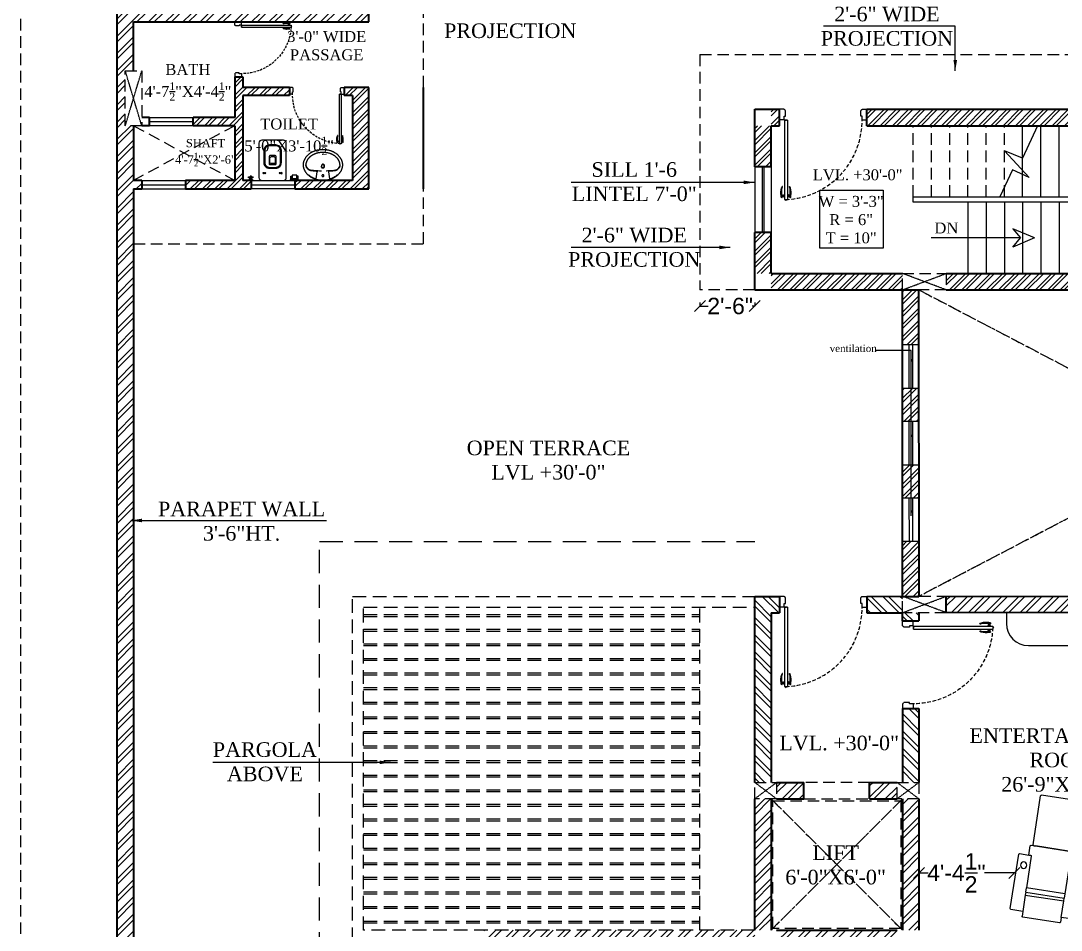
# Model space of a CAD drawing. Header units: inches. Extents: x -61 to 4103, y -308 to 989.
# Drawn here: x 2776 to 3347, y 132 to 631 of the extents above; entities that cross this region are included whole.
import ezdxf

# ---------------------------------------------------------------- set-up
doc = ezdxf.new("R2010")
doc.units = ezdxf.units.IN
doc.set_wipeout_variables(frame=1)
doc.header["$PDMODE"] = 3
for name, pattern in [('$0$$0$$0$HIDDEN', [9.525, 6.35, -3.175]), ('$2$$0$HIDDEN', [0.375, 0.25, -0.125]), ('AR-01-R0-COLUMN  LAYOUT$0$$0$HIDDEN', [0.375, 0.25, -0.125]), ('AR-01-R0-COLUMN  LAYOUT$0$$2$$0$HIDDEN', [0.375, 0.25, -0.125]), ('AR-01-R0-COLUMN LAYOUT$0$HIDDEN', [9.525, 6.35, -3.175])]:
    doc.linetypes.add(name, pattern=pattern)
doc.layers.get('0').update_dxf_attribs({"lineweight": 0})
for name, color, linetype, lineweight in [('A-DIM', 3, 'Continuous', 9), ('A-DOOR', 34, 'Continuous', 13), ('A-FIXTURE', 30, 'Continuous', 13), ('A-HATCH', 8, 'Continuous', 0), ('A-PROJECTION', 4, '$0$$0$$0$HIDDEN', 9), ('A-RAILING', 120, 'Continuous', 13), ('A-STAIR', 5, 'Continuous', 9), ('A-TEXT', 2, 'Continuous', 13), ('A-WALL', 1, 'Continuous', 35), ('A-WINDOW', 4, 'Continuous', 9), ('AR-01-R0-COLUMN  LAYOUT$0$A-COMMON WALL', 1, 'Continuous', 0), ('AR-01-R0-COLUMN  LAYOUT$0$A-HIDDEN', 8, 'AR-01-R0-COLUMN  LAYOUT$0$$2$$0$HIDDEN', 9), ('AR-01-R0-COLUMN  LAYOUT$0$S-COLUMN TERRACE FLOOR HIDDEN', 8, 'AR-01-R0-COLUMN  LAYOUT$0$$0$HIDDEN', 9), ('AR-01-R0-COLUMN LAYOUT$0$S-BEAM PLINTH', 3, 'AR-01-R0-COLUMN LAYOUT$0$HIDDEN', 9)]:
    doc.layers.add(name, color=color, linetype=linetype, lineweight=lineweight)
doc.layers.add('A-FURNITURE', color=35, linetype='Continuous', lineweight=13, true_color=0xab6a54)
doc.layers.add('A-PARAGOLA', color=132, linetype='$0$$0$$0$HIDDEN', lineweight=9, true_color=0x12d3ca)
doc.styles.add('$1$$0$STYLE1', font='romantic.ttf', dxfattribs={"height": 6})
doc.styles.get("Standard").update_dxf_attribs({"font": 'arial.ttf', "height": 9})
doc.dimstyles.get("Standard").update_dxf_attribs({"dimtxt": 18, "dimasz": 6, "dimexe": 0, "dimexo": 6, "dimgap": 0.09, "dimtad": 0, "dimtih": 1, "dimtoh": 1, "dimdec": 1, "dimzin": 0, "dimdsep": 46, "dimlunit": 4, "dimtxsty": 'Standard', "dimblk": 'OBLIQUE', "dimcen": 0.09, "dimclrd": 256, "dimclre": 256, "dimclrt": 256, "dimadec": 0, "dimazin": 0, "dimtfac": 1, "dimtdec": 1, "dimtofl": 0, "dimtmove": 1, "dimatfit": 3, "dimfxl": 1, "dimtolj": 1, "dimtzin": 0, "dimlwd": -1, "dimlwe": -1, "dimarcsym": 0})
pattern_1 = [(45, (2829.263, -0.0001), (-4.714634, 4.714634), []), (45, (2832.406, -0.0001), (-4.714634, 4.714634), [])]
pattern_2 = [(45, (2829.263, -0.0001), (-3.367596, 3.367596), []), (45, (2831.508, -0.0001), (-3.367596, 3.367596), [])]

# ---------------------------------------------------------------- blocks, each defined once
blk = doc.blocks.new('$1$$0$handle_')
for p, q in [((-0.75, 0), (0.75, 0)), ((-3.84, -0.87), (-3.85, -0.92)), ((-0.75, -0.13), (-0.75, 0)), ((-0.75, -0.13), (0.75, -0.13)), ((-0.31, -0.13), (-0.31, -0.13)), ((0.3, -0.96), (-0.3, -0.96)), ((-0.29, -0.15), (0.29, -0.15)), ((-0.25, -0.9), (-0.25, -0.15)), ((-0.25, -0.9), (0.25, -0.9)), ((0.25, -0.9), (0.25, -0.15)), ((0.3, -0.96), (0.34, -0.95)), ((0.31, -0.13), (0.31, -0.13)), ((0.65, -1.05), (0.65, -1.23)), ((0.75, -0.13), (0.75, 0))]:
    blk.add_line(p, q)
for centre, radius, start, end in [((-3.78, -0.93), 0.0769, 167.6781, 262.0686), ((-3.77, -0.88), 0.0769, 88.2493, 167.6781), ((-0.3, -1.42), 0.464, 90.2821, 130.7273), ((-0.29, -0.13), 0.0185, 180, 270), ((-0.25, -0.96), 0.0532, 90, 180), ((0.25, -0.96), 0.0532, 0, 90), ((0.29, -0.13), 0.0185, 270, 360), ((0.42, -1.42), 0.478, 67.3956, 98.7522), ((0.57, -1.23), 0.0769, 278.1759, 360), ((0.57, -1.05), 0.0769, 360, 67.3956)]:
    blk.add_arc(centre, radius, start, end)
for points, knots in [([(0.58, -1.31), (0.24, -1.36), (-0.53, -1.5), (-2.81, -1.58), (-3.62, -1.04), (-3.78, -1.01), (-3.79, -1.01)], [0.064651, 0.064651, 0.064651, 0.064651, 0.450521, 1.832326, 2.246212, 2.27179, 2.27179, 2.27179, 2.27179]), ([(-0.6, -1.07), (-0.61, -1.07), (-0.62, -1.07), (-0.77, -1.09), (-0.93, -1.1), (-2.42, -1.12), (-2.75, -1.11), (-3.06, -1.04), (-3.11, -1.02), (-3.21, -0.99), (-3.25, -0.97), (-3.37, -0.91), (-3.43, -0.88), (-3.56, -0.84), (-3.61, -0.82), (-3.7, -0.81), (-3.73, -0.81), (-3.77, -0.81)], [0.667145, 0.667145, 0.667145, 0.667145, 0.681098, 0.681098, 1.004571, 1.004571, 1.651515, 1.651515, 1.812419, 1.812419, 1.988171, 1.988171, 2.163922, 2.163922, 2.251194, 2.251194, 2.323653, 2.323653, 2.323653, 2.323653])]:
    blk.add_open_spline(points, degree=3, knots=knots)
blk = doc.blocks.new("$1$$0$d3'")
at = {"layer": 'A-DOOR'}
for p, q in [((-3.36, 4.49), (-3.36, 37.09)), ((-2.11, 37.09), (-3.36, 37.09)), ((-2.58, 37.09), (-2.58, 37.43)), ((-2.11, 4.49), (-2.11, 37.09)), ((-36, 0), (-36, 4.4)), ((-34.03, 4.4), (-36, 4.4)), ((-34.03, 4.4), (-34.03, 2.9)), ((-3.36, 4.49), (-2.11, 4.49)), ((-2.03, 4.4), (-2.03, 2.9)), ((-2, 4.4), (0, 4.4)), ((-0.75, 4.4), (-0.75, 4.4)), ((-0.75, 4.4), (-0.75, 4.4)), ((0, 0), (0, 4.4)), ((-34.03, 0), (-36, 0)), ((-34.03, 2.9), (-33.53, 2.9)), ((-34.03, 0.14), (-34.03, 0)), ((-33.53, 0.5), (-33.67, 0.5)), ((-33.53, 2.9), (-33.53, 0.5)), ((-2.03, 2.9), (-2.53, 2.9)), ((-2.53, 2.9), (-2.53, 0.5)), ((-2.53, 0.5), (-2.4, 0.5)), ((-2.03, 0.14), (-2.03, 0)), ((-2.03, 0), (0, 0))]:
    blk.add_line(p, q, dxfattribs=at)
at = {"layer": 'A-DOOR', "lineweight": -3}
for p, q in [((-35.5, 4.4), (-35.5, 4.4)), ((-2.08, 4.49), (-2.95, 4.49)), ((-2.95, 4.47), (-2.95, 4.49)), ((-2.08, 4.47), (-2.95, 4.47)), ((-2.02, 4.41), (-2.02, 3.54)), ((-2, 4.41), (-2, 3.54)), ((-2.02, 3.54), (-2, 3.54))]:
    blk.add_line(p, q, dxfattribs=at)
blk.add_circle((-2.02, 4.47), 0.0663, dxfattribs=at)
at = {"layer": 'A-DOOR', "linetype": '$2$$0$HIDDEN', "ltscale": 6}
blk.add_arc((-1.47, 4.55), 32.56, 92.2361, 180.2684, dxfattribs=at)
at = {"layer": 'A-DOOR'}
for centre, radius, start, end in [((-2.58, 37.09), 0.337, 90, 180), ((-34.03, 0.5), 0.362, 270, 0), ((-2.03, 0.5), 0.362, 180, 270)]:
    blk.add_arc(centre, radius, start, end, dxfattribs=at)
at = {"layer": 'A-DOOR', "extrusion": (0, 0, -1), "zscale": -1, "rotation": 90}
blk.add_blockref('$1$$0$handle_', (3.36, 35.59), dxfattribs=at)
at = {"layer": 'A-DOOR', "rotation": 90}
blk.add_blockref('$1$$0$handle_', (-2.11, 35.59), dxfattribs=at)
blk = doc.blocks.new('A$C06385EDA')
at = {"color": 2}
for p, q in [((0, 10), (4.17, 5)), ((11.84, 5), (0, 10)), ((0, 0), (4.17, 5)), ((11.84, 5), (0, 0))]:
    blk.add_line(p, q, dxfattribs=at)
blk = doc.blocks.new('$1$$0$DC XVS')
at = {"linetype": '$2$$0$HIDDEN', "ltscale": 20}
blk.add_lwpolyline([(42965.79, -4769.5, -0.120605), (42968.95, -4770.26, -0.10507), (42971.81, -4772.61, -0.088649), (42973.64, -4775.97, -0.079738), (42974.32, -4780.16, -0.079738), (42973.66, -4784.36, -0.088649), (42971.85, -4787.73, -0.10507), (42968.99, -4790.09, -0.120605), (42965.84, -4790.87, -0.120605), (42962.69, -4790.11, -0.10507), (42959.82, -4787.75, -0.088649), (42958, -4784.39, -0.079738), (42957.32, -4780.2, -0.079738), (42957.98, -4776.01, -0.088649), (42959.79, -4772.64, -0.10507), (42962.65, -4770.27, -0.120605)], format="xyb", close=True, dxfattribs=at)
for points in [[(42966.19, -4789.36, -0.017243), (42965.84, -4789.37, -0.120605), (42963.38, -4788.78, -0.10507), (42961, -4786.82, -0.088649), (42959.42, -4783.92, -0.079738), (42958.82, -4780.2, -0.079738), (42959.41, -4776.48, -0.088649), (42960.97, -4773.57, -0.10507), (42963.34, -4771.6, -0.120605), (42965.8, -4771, -0.120605)], [(42971.32, -4772.31, -0.016805), (42971.7, -4772.76, -0.092161), (42973.52, -4776.2, -0.435128), (42973.39, -4776.43), (42969.68, -4776.98, -0.396344), (42969.27, -4776.55, 0.011856), (42969.06, -4773.81, 0.340407), (42965.81, -4770.81)], [(42971.32, -4788.06, 0.016805), (42971.7, -4787.61, 0.092161), (42973.52, -4784.17, 0.435128), (42973.39, -4783.93), (42969.68, -4783.39, 0.44775), (42969.3, -4783.66, -0.015365), (42969.02, -4786.93, -0.272514), (42966.23, -4789.54, -0.272514)]]:
    blk.add_lwpolyline(points, format="xyb", dxfattribs=at)
for centre, radius in [((42966.47, -4780.14), 0.991), ((42966.47, -4780.14), 0.789), ((42971.72, -4780.18), 0.542)]:
    blk.add_circle(centre, radius, dxfattribs=at)
for centre, radius, start, end in [((42965.51, -4774.37), 3.38, 1.2814, 85.1225), ((42908.69, -4780.33), 60.51, 353.7877, 5.7231), ((42965.4, -4785.87), 3.58, 282.7297, 343.7047)]:
    blk.add_arc(centre, radius, start, end, dxfattribs=at)
blk = doc.blocks.new('$0$AK-BASE PLANS$0$$0$$0$aalisie dot')
at = {"ltscale": 0.6}
for p, q in [((326403.3, 156595.6), (326409.2, 156595.6)), ((326406.4, 156598.9), (326406.4, 156592.2)), ((326410.4, 156595.6), (326416.4, 156595.6)), ((326413.6, 156598.9), (326413.6, 156592.2)), ((326472.3, 156595.6), (326478.3, 156595.6)), ((326475.4, 156598.9), (326475.4, 156592.2)), ((326479.5, 156595.6), (326485.4, 156595.6)), ((326482.6, 156598.9), (326482.6, 156592.2))]:
    blk.add_line(p, q, dxfattribs=at)
for points in [[(326399.1, 156626.5), (326490.5, 156626.5, -0.414214), (326502.5, 156614.5), (326502.5, 156468.6, -0.414214), (326490.5, 156456.6), (326399.1, 156456.6, -0.414214), (326387.1, 156468.6), (326387.1, 156614.5, -0.414214)], [(326431.4, 156575.1), (326457.7, 156575.1, -0.414214), (326481.7, 156551.1), (326481.7, 156500.8, -0.414214), (326457.7, 156476.8), (326431.4, 156476.8, -0.414214), (326407.4, 156500.8), (326407.4, 156551.1, -0.414214)], [(326431.4, 156571.3), (326457.7, 156571.3, -0.414214), (326477.9, 156551.1), (326477.9, 156500.8, -0.414214), (326457.7, 156480.7), (326431.4, 156480.7, -0.414214), (326411.3, 156500.8), (326411.3, 156551.1, -0.414214)], [(326432.7, 156559.4), (326456.6, 156559.4, -0.414214), (326459.6, 156556.4), (326459.6, 156527.5, -0.414214), (326453.6, 156521.5), (326435.7, 156521.5, -0.414214), (326429.7, 156527.5), (326429.7, 156556.4, -0.414214)], [(326435.1, 156553.4), (326454.1, 156553.5, -0.415414), (326457.1, 156550.5), (326457.1, 156533.6, -0.413014), (326451.1, 156527.6), (326438.1, 156527.6, -0.415414), (326432.1, 156533.6), (326432.1, 156550.4, -0.413014)]]:
    blk.add_lwpolyline(points, format="xyb", close=True, dxfattribs=at)
for centre in [(326406.4, 156595.6), (326413.6, 156595.6), (326475.4, 156595.6), (326482.6, 156595.6)]:
    blk.add_circle(centre, 2.41, dxfattribs=at)
blk = doc.blocks.new('$0$AK-BASE PLANS$0$$0$$0$Health Faucet-plan')
for p, q in [((0, 51), (70, 51)), ((12, 44), (57, 44)), ((25, 16), (19, 16)), ((25, 10), (19, 10)), ((47, 32), (23, 32)), ((44, 16), (51, 16)), ((44, 10), (51, 10))]:
    blk.add_line(p, q)
blk.add_lwpolyline([(25, 25), (25, 0), (44, 0), (44, 25)], close=True)
for centre in [(13, 13), (35, 13), (57, 13)]:
    blk.add_circle(centre, 7.1)
for centre, start, end in [((-10, 16), 15.2551, 74.7449), ((79, 16), 105.2551, 164.7449)]:
    blk.add_arc(centre, 36.2, start, end)
blk = doc.blocks.new('$0$AK-BASE PLANS$0$$0$$0$A$C0BFF59D6')
at = {"linetype": 'Continuous'}
blk.add_wipeout([(19, 9), (75, 9), (75, 28), (71, 28), (71, 32), (93, 32), (93, 118), (38, 118), (38, 32), (61, 32), (61, 28), (56, 28), (56, 19), (19, 19), (19, 131), (56, 131), (56, 122), (61, 122), (61, 118), (71, 118), (71, 122), (75, 122), (75, 141), (19, 141), (19, 150), (0, 150), (0, 0), (19, 0)], dxfattribs=at)
for p, q in [((19, 141), (75, 141)), ((56, 131), (19, 131)), ((56, 19), (19, 19)), ((19, 9), (75, 9)), ((56, 122), (56, 131)), ((75, 122), (56, 122)), ((56, 28), (56, 19)), ((75, 28), (56, 28)), ((61, 122), (61, 118)), ((61, 32), (61, 28)), ((71, 122), (71, 118)), ((71, 32), (71, 28)), ((75, 141), (75, 122)), ((75, 9), (75, 28))]:
    blk.add_line(p, q)
for points in [[(19, 150), (0, 150), (0, 0), (19, 0)], [(93, 32), (38, 32), (38, 118), (93, 118)]]:
    blk.add_lwpolyline(points, close=True)
blk = doc.blocks.new('$0$AK-BASE PLANS$0$$0$$0$WA. CLOSET')
at = {"ltscale": 0.7, "extrusion": (0, 0, -1), "xscale": 0.1299411421641707, "yscale": 0.1299411421641707, "zscale": -0.1299411421641707, "rotation": 90}
blk.add_blockref('$0$AK-BASE PLANS$0$$0$$0$aalisie dot', (624743.16, 645475.92), dxfattribs=at)
at = {"ltscale": 0.7, "xscale": 0.0449742297225058, "yscale": 0.0449742297225058, "zscale": 0.0449742297225058, "rotation": 270}
blk.add_blockref('$0$AK-BASE PLANS$0$$0$$0$Health Faucet-plan', (-604393.22, 687884.1), dxfattribs=at)
at = {"ltscale": 0.7, "extrusion": (0, 0, -1), "xscale": 0.0299828199204082, "yscale": 0.0299828199204082, "zscale": -0.0299828199204082, "rotation": 359.9999767286116}
blk.add_blockref('$0$AK-BASE PLANS$0$$0$$0$A$C0BFF59D6', (604390.94, 687904.28), dxfattribs=at)
blk = doc.blocks.new('_Oblique')
at = {"color": 0, "linetype": 'ByBlock', "lineweight": -2}
blk.add_line((-0.5, -0.5), (0.5, 0.5), dxfattribs=at)
blk = doc.blocks.new('LKJHGFDS')
at = {"layer": 'A-PARAGOLA', "linetype": '$2$$0$HIDDEN', "ltscale": 30}
for p, q in [((18, 84), (18, 273)), ((18, 273), (238.5, 273)), ((24, 90), (24, 267)), ((24, 267), (238.5, 267)), ((24, 263), (208.5, 263)), ((208.5, 90), (208.5, 267)), ((24, 262), (208.5, 262)), ((24, 255), (208.5, 255)), ((24, 254), (208.5, 254)), ((24, 247), (208.5, 247)), ((24, 246), (208.5, 246)), ((24, 239), (208.5, 239)), ((24, 238), (208.5, 238)), ((24, 231), (208.5, 231)), ((24, 230), (208.5, 230)), ((24, 223), (208.5, 223)), ((24, 222), (208.5, 222)), ((24, 215), (208.5, 215)), ((24, 214), (208.5, 214)), ((24, 207), (208.5, 207)), ((24, 206), (208.5, 206)), ((24, 199), (208.5, 199)), ((24, 198), (208.5, 198)), ((24, 191), (208.5, 191)), ((24, 190), (208.5, 190)), ((24, 183), (208.5, 183)), ((24, 182), (208.5, 182)), ((24, 175), (208.5, 175)), ((24, 174), (208.5, 174)), ((24, 167), (208.5, 167)), ((24, 166), (208.5, 166)), ((24, 159), (208.5, 159)), ((24, 158), (208.5, 158)), ((24, 151), (208.5, 151)), ((24, 150), (208.5, 150)), ((24, 143), (208.5, 143)), ((24, 142), (208.5, 142)), ((24, 135), (208.5, 135)), ((24, 134), (208.5, 134)), ((24, 127), (208.5, 127)), ((24, 126), (208.5, 126)), ((24, 119), (208.5, 119)), ((24, 118), (208.5, 118)), ((24, 111), (208.5, 111)), ((24, 110), (208.5, 110)), ((24, 103), (208.5, 103)), ((24, 102), (208.5, 102)), ((24, 95), (208.5, 95)), ((24, 94), (208.5, 94)), ((238.5, 90), (24, 90)), ((238.5, 84), (18, 84))]:
    blk.add_line(p, q, dxfattribs=at)
at = {"layer": 'A-PARAGOLA', "linetype": '$0$$0$$0$HIDDEN', "ltscale": 2}
blk.add_lwpolyline([(238.5, 0), (0, 0), (0, 303), (238.5, 303)], dxfattribs=at)
blk = doc.blocks.new('*D61')
at = {"layer": 'A-DIM'}
for p, q in [((3148.76, 476.3), (3148.76, 474.3)), ((3148.76, 474.3), (3153.16, 474.3)), ((3178.76, 474.3), (3177.42, 474.3)), ((3178.76, 476.3), (3178.76, 474.3))]:
    blk.add_line(p, q, dxfattribs=at)
at = {"layer": 'Defpoints', "color": 0}
for p in [(3148.76, 483.19), (3178.76, 483.19), (3178.76, 474.3)]:
    blk.add_point(p, dxfattribs=at)
at = {"layer": 'A-DIM', "xscale": 6, "yscale": 6, "zscale": 6, "rotation": 180}
blk.add_blockref('_Oblique', (3148.76, 474.3), dxfattribs=at)
at = {"layer": 'A-DIM', "xscale": 6, "yscale": 6, "zscale": 6}
blk.add_blockref('_Oblique', (3178.76, 474.3), dxfattribs=at)
at = {"layer": 'A-DIM', "insert": (3165.29, 474.3), "char_height": 9, "attachment_point": 5}
blk.add_mtext('\\A1;2\'-6"', dxfattribs=at)
blk = doc.blocks.new('Home Theater Chair pl')
at = {"layer": 'A-FURNITURE'}
for p, q in [((20.71, 30.54), (20.71, -1.4)), ((28.14, 31.04), (21.21, 31.04)), ((28.14, 31.04), (28.14, 33.86)), ((28.14, 21.38), (28.14, 31.04)), ((50.21, 34.36), (28.64, 34.36)), ((50.71, 31.04), (50.71, 33.86)), ((57.89, 31.04), (50.71, 31.04)), ((50.71, 31.04), (50.71, 21.38)), ((58.39, -1.4), (58.39, 30.54)), ((28.14, 21.38), (50.71, 21.38)), ((28.14, 19.67), (28.14, 21.38)), ((28.14, 19.67), (50.71, 19.67)), ((28.14, 19.67), (28.14, 17.16)), ((50.71, 21.38), (50.71, 19.67)), ((50.71, 17.16), (50.71, 19.67)), ((50.71, 17.16), (28.14, 17.16)), ((28.14, -1.4), (28.14, 17.16)), ((50.71, -1.4), (50.71, 17.16)), ((21.21, -1.9), (26.52, -1.9)), ((26.52, -1.9), (26.52, -7.21)), ((26.52, -1.9), (27.64, -1.9)), ((52.33, -1.9), (51.21, -1.9)), ((52.33, -7.21), (52.33, -1.9)), ((57.89, -1.9), (52.33, -1.9)), ((27.02, -7.71), (51.83, -7.71)), ((28.11, -8.09), (28.16, -7.99)), ((28.11, -8.09), (28.11, -36.96)), ((28.32, -7.9), (28.16, -7.99)), ((28.58, -7.82), (28.32, -7.9)), ((28.92, -7.76), (28.58, -7.82)), ((28.92, -7.76), (29.31, -7.72)), ((29.31, -7.72), (29.71, -7.71)), ((49.07, -7.71), (29.71, -7.71)), ((49.07, -7.71), (49.49, -7.72)), ((49.49, -7.72), (49.89, -7.76)), ((49.89, -7.76), (50.22, -7.82)), ((50.22, -7.82), (50.48, -7.9)), ((50.48, -7.9), (50.64, -7.99)), ((50.64, -7.99), (50.7, -8.09)), ((50.7, -8.09), (50.7, -36.96)), ((50.2, -37.46), (28.61, -37.46)), ((50.7, -37.42), (50.64, -37.46))]:
    blk.add_line(p, q, dxfattribs=at)
for centre, radius in [((24.55, 4.39), 1.88), ((54.64, 4.37), 2.02), ((54.64, 4.37), 1.87)]:
    blk.add_circle(centre, radius, dxfattribs=at)
for centre, start, end in [((21.21, 30.54), 90, 180), ((28.64, 33.86), 90, 180), ((50.21, 33.86), 0, 90), ((57.89, 30.54), 0, 90), ((21.21, -1.4), 180, 270), ((27.64, -1.4), 270, 0), ((51.21, -1.4), 180, 270), ((57.89, -1.4), 270, 0), ((27.02, -7.21), 180, 270), ((51.83, -7.21), 270, 0), ((28.61, -36.96), 180, 270), ((50.2, -36.96), 270, 0)]:
    blk.add_arc(centre, 0.5, start, end, dxfattribs=at)
blk = doc.blocks.new('*D62')
at = {"layer": 'A-DIM'}
for p, q in [((3268.76, 163.61), (3273.77, 163.61)), ((3321.14, 163.61), (3304.8, 163.61))]:
    blk.add_line(p, q, dxfattribs=at)
at = {"layer": 'Defpoints', "color": 0}
for p in [(3268.76, 163.61), (3268.76, 158.88), (3321.14, 158.88)]:
    blk.add_point(p, dxfattribs=at)
at = {"layer": 'A-DIM', "xscale": 6, "yscale": 6, "zscale": 6, "rotation": 180}
blk.add_blockref('_Oblique', (3268.76, 163.61), dxfattribs=at)
at = {"layer": 'A-DIM', "xscale": 6, "yscale": 6, "zscale": 6}
blk.add_blockref('_Oblique', (3321.14, 163.61), dxfattribs=at)
at = {"layer": 'A-DIM', "insert": (3289.29, 163.61), "char_height": 9, "attachment_point": 5}
blk.add_mtext('\\A1;4\'-4{\\H1.000000x;\\S1/2;}"', dxfattribs=at)

msp = doc.modelspace()

# ---------------------------------------------------------------- hatches: boundary and pattern name
at = {"layer": 'A-HATCH'}
h = msp.add_hatch(dxfattribs=at)
h.set_pattern_fill('ANSI32,_O', color=256, scale=0.7)
h.set_pattern_definition(pattern_1)
edge = h.paths.add_edge_path()
edge.add_line((3039.26, 123.19), (3178.76, 123.19))
edge.add_line((3178.76, 123.19), (3178.76, 132.19))
edge.add_line((3178.76, 132.19), (3030.26, 132.19))
edge.add_line((3030.26, 132.19), (3030.26, -53.74))
edge.add_arc((3021.26, -53.81), 9, -90, 0.4346, ccw=False)
edge.add_line((3021.26, -62.81), (2847.26, -62.81))
edge.add_arc((2847.26, -53.81), 9, 180, 270, ccw=False)
edge.add_line((2838.26, -53.81), (2838.26, 508.5))
edge.add_line((2838.26, 508.5), (2829.26, 508.5))
edge.add_line((2829.26, 508.5), (2829.26, 0))
edge.add_line((2829.26, 0), (2829.26, -53.81))
edge.add_arc((2847.26, -53.81), 18, 180, 270)
edge.add_line((2847.26, -71.81), (3021.31, -72))
edge.add_arc((3021.3, -54.04), 17.96, 270.0052, 360.7821)
edge.add_line((3039.26, -53.79), (3039.26, 123.19))
h.paths.add_polyline_path([(2838.26, 783.19), (2833.76, 783.19), (2833.76, 792.19), (2838.26, 792.19), (2838.26, 919.69), (2833.76, 919.69), (2833.76, 931.69), (2943.26, 931.69), (2943.26, 936.19), (2829.26, 936.19), (2829.26, 508.5), (2838.26, 508.5), (2838.26, 538.5), (2842.76, 538.5), (2842.76, 543.19), (2838.26, 543.19), (2838.26, 573.19), (2833.76, 573.19), (2833.76, 603.19), (2838.26, 603.19), (2838.26, 630.05), (2967.26, 630.05), (2967.26, 679.44), (2958.26, 679.44), (2958.26, 634.55), (2878.76, 634.55), (2878.76, 658.55), (2874.26, 658.55), (2874.26, 634.55), (2838.26, 634.55)])
h.paths.add_polyline_path([(2934.26, 931.69), (2842.76, 931.69)], flags=17)
h = msp.add_hatch(dxfattribs=at)
h.set_pattern_fill('ANSI32,_O', color=256, scale=0.5)
h.set_pattern_definition(pattern_2)
h.paths.add_polyline_path([(3187.76, 582.19), (3192.26, 582.19), (3192.26, 573.19), (3187.76, 573.19)])
h = msp.add_hatch(dxfattribs=at)
h.set_pattern_fill('ANSI32,_O', color=256, scale=0.5)
h.set_pattern_definition(pattern_2)
h.paths.add_polyline_path([(3240.26, 573.19), (3424.63, 573.19), (3424.63, 582.19), (3240.26, 582.19)])
h.paths.add_polyline_path([(3433.63, 582.19), (3618.26, 582.19), (3618.26, 573.19), (3433.63, 573.19)])
h = msp.add_hatch(dxfattribs=at)
h.set_pattern_fill('ANSI32,_O', color=256, scale=0.5)
h.set_pattern_definition(pattern_2)
h.paths.add_polyline_path([(3187.76, 550.69), (3178.76, 550.69), (3178.76, 573.19), (3187.76, 573.19)])
h.paths.add_polyline_path([(3187.76, 514.69), (3178.76, 514.69), (3178.76, 492.19), (3187.76, 492.19)])
h.paths.add_polyline_path([(3187.76, 483.19), (3259.76, 483.19), (3259.76, 492.19), (3187.76, 492.19)])
h = msp.add_hatch(dxfattribs=at)
h.set_pattern_fill('ANSI32,_O', color=256, scale=0.5)
h.set_pattern_definition(pattern_2)
h.paths.add_polyline_path([(3283.76, 483.19), (3574.76, 483.17), (3574.76, 492.17), (3433.63, 492.19), (3433.63, 573.19), (3424.63, 573.19), (3424.63, 492.19), (3283.76, 492.19)])
h = msp.add_hatch(dxfattribs=at)
h.set_pattern_fill('ANSI32,_O', color=256, scale=0.5)
h.set_pattern_definition(pattern_2)
h.paths.add_polyline_path([(3268.76, 483.19), (3259.76, 483.19), (3259.76, 453.19), (3268.78, 453.19)])
h = msp.add_hatch(dxfattribs=at)
h.set_pattern_fill('ANSI32,_O', color=256, scale=0.5)
h.set_pattern_definition(pattern_2)
h.paths.add_polyline_path([(3268.79, 429.19), (3259.76, 429.19), (3259.76, 411.19), (3268.79, 411.19)])
h = msp.add_hatch(dxfattribs=at)
h.set_pattern_fill('ANSI32,_O', color=256, scale=0.5)
h.set_pattern_definition(pattern_2)
h.paths.add_polyline_path([(3268.8, 387.19), (3259.76, 387.19), (3259.76, 369.19), (3268.81, 369.19)])
h = msp.add_hatch(dxfattribs=at)
h.set_pattern_fill('ANSI32,_O', color=256, scale=0.5)
h.set_pattern_definition(pattern_2)
h.paths.add_polyline_path([(3268.82, 345.19), (3259.76, 345.19), (3259.76, 315.23), (3268.84, 315.23)])
h = msp.add_hatch(dxfattribs=at)
h.set_pattern_fill('ANSI32,_O', color=256, scale=0.7)
h.set_pattern_definition([(135, (4029.263, -0.0001), (4.714634, 4.714634), []), (135, (4026.12, -0.0001), (4.714634, 4.714634), [])])
h.paths.add_polyline_path([(3268.76, 253.69), (3268.76, 213.19), (3259.76, 213.19), (3259.76, 253.69)])
h.paths.add_polyline_path([(3259.76, 306.23), (3240.26, 306.23), (3240.26, 315.19), (3259.76, 315.19)])
h.paths.add_polyline_path([(3268.76, 301.69), (3259.76, 301.69), (3259.76, 306.23), (3268.76, 306.23)])
edge = h.paths.add_edge_path()
edge.add_line((3178.76, 315.19), (3192.26, 315.19))
edge.add_line((3192.26, 315.19), (3192.26, 306.19))
edge.add_line((3192.26, 306.19), (3187.76, 306.19))
edge.add_line((3187.76, 306.19), (3187.76, 213.19))
edge.add_line((3187.76, 213.19), (3178.76, 213.19))
edge.add_line((3178.76, 213.19), (3178.76, 315.19))
h = msp.add_hatch(dxfattribs=at)
h.set_pattern_fill('ANSI32,_O', color=256, scale=0.7)
h.set_pattern_definition([(45, (2829.263, -0.0001), (-4.714634, 4.714634), []), (45, (2832.406, -0.0001), (-4.714634, 4.714634), [])])
h.paths.add_polyline_path([(3429.26, 315.21), (3283.76, 315.19), (3283.76, 306.23), (3429.26, 306.25)])
h.paths.add_polyline_path([(3574.76, 315.23), (3429.26, 315.21), (3429.26, 306.25), (3574.76, 306.23)])
h = msp.add_hatch(dxfattribs=at)
h.set_pattern_fill('ANSI32,_O', color=256, scale=0.7)
h.set_pattern_definition(pattern_1)
h.paths.add_polyline_path([(3190.76, 123.19), (3256.76, 123.19), (3256.76, 132.19), (3190.76, 132.19)])
h.paths.add_polyline_path([(3268.76, 204.19), (3259.76, 204.19), (3259.76, 132.19), (3268.76, 132.19)])
h.paths.add_polyline_path([(3178.76, 132.19), (3187.76, 132.19), (3187.76, 204.19), (3178.76, 204.19)])
h.paths.add_polyline_path([(3190.76, 213.19), (3205.76, 213.19), (3205.76, 204.19), (3190.76, 204.19)])
h.paths.add_polyline_path([(3241.76, 213.19), (3256.76, 213.19), (3256.76, 204.19), (3241.76, 204.19)])

# ---------------------------------------------------------------- linework, layer by layer
msp.add_line((3259.76, 315.23), (3259.76, 315.35))
at = {"layer": 'A-FURNITURE'}
for p, q in [((3316.76, 306.26), (3316.76, 300.26)), ((3328.76, 288.26), (3529.76, 288.23))]:
    msp.add_line(p, q, dxfattribs=at)
msp.add_arc((3328.76, 300.26), 12, 179.9925, 269.9925, dxfattribs=at)
at = {"layer": 'A-HATCH', "linetype": '$0$$0$$0$HIDDEN'}
for p, q in [((2838.26, 573.19), (2893.76, 543.19)), ((2893.76, 573.19), (2838.26, 543.19)), ((3259.76, 483.19), (3259.76, 315.19)), ((3268.76, 483.19), (3589.76, 315.19)), ((3589.76, 483.19), (3268.76, 315.19)), ((3241.76, 213.19), (3205.76, 213.19)), ((3187.76, 132.19), (3259.76, 204.19)), ((3187.76, 204.19), (3259.76, 132.19)), ((3205.76, 204.19), (3241.76, 204.19))]:
    msp.add_line(p, q, dxfattribs=at)
msp.add_lwpolyline([(3188.76, 203.19), (3258.76, 203.19), (3258.76, 133.19), (3188.76, 133.19)], close=True, dxfattribs=at)
at = {"layer": 'A-PROJECTION'}
for p, q in [((3148.76, 612.19), (3709.76, 612.19)), ((3148.76, 612.19), (3148.76, 483.19)), ((3178.76, 483.19), (3148.76, 483.19))]:
    msp.add_line(p, q, dxfattribs=at)
at = {"layer": 'A-RAILING', "color": 251}
for p, q in [((3263.26, 453.19), (3263.26, 429.19)), ((3265.26, 453.19), (3265.26, 429.19)), ((3263.26, 411.19), (3263.26, 387.19)), ((3265.26, 411.19), (3265.26, 387.19)), ((3263.28, 369.19), (3263.33, 345.2)), ((3265.28, 369.19), (3265.33, 345.2))]:
    msp.add_line(p, q, dxfattribs=at)
at = {"layer": 'A-RAILING'}
msp.add_lwpolyline([(3265.63, 534.19), (3385.63, 534.19), (3385.63, 531.19), (3265.63, 531.19)], close=True, dxfattribs=at)
at = {"layer": 'A-RAILING', "color": 251}
for points in [[(3259.76, 429.19), (3259.76, 453.19), (3268.78, 453.19), (3268.78, 429.19)], [(3259.76, 387.19), (3259.76, 411.19), (3268.8, 411.19), (3268.8, 387.19)], [(3259.76, 345.19), (3259.76, 369.19), (3268.8, 369.19), (3268.84, 345.21)]]:
    msp.add_lwpolyline(points, close=True, dxfattribs=at)
at = {"layer": 'A-STAIR', "linetype": '$0$$0$$0$HIDDEN'}
for p, q in [((3265.63, 534.19), (3265.63, 573.19)), ((3275.63, 534.19), (3275.63, 573.19)), ((3285.63, 534.19), (3285.63, 573.19)), ((3295.63, 534.19), (3295.63, 573.19)), ((3305.63, 534.19), (3305.63, 573.19)), ((3315.63, 534.19), (3315.63, 573.19))]:
    msp.add_line(p, q, dxfattribs=at)
at = {"layer": 'A-STAIR'}
for p, q in [((3325.63, 534.19), (3325.63, 573.19)), ((3335.63, 534.19), (3335.63, 573.19)), ((3345.63, 534.19), (3345.63, 573.19)), ((3295.63, 531.19), (3295.63, 492.19)), ((3305.63, 531.19), (3305.63, 492.19)), ((3315.63, 531.19), (3315.63, 492.19)), ((3325.63, 531.19), (3325.63, 492.19)), ((3335.63, 531.19), (3335.63, 492.19)), ((3345.63, 531.19), (3345.63, 492.19))]:
    msp.add_line(p, q, dxfattribs=at)
at = {"layer": 'A-TEXT'}
msp.add_line((3264.6, 449.98), (3244.89, 449.98), dxfattribs=at)
for points in [[(3333.78, 573.19), (3325.63, 555.42), (3315.63, 559.36), (3329.17, 544.84), (3320.06, 548.96), (3313.19, 534.19)], [(3324.48, 511.69), (3275.53, 511.69), (3275.53, 511.69)]]:
    msp.add_lwpolyline(points, dxfattribs=at)
msp.add_lwpolyline([(3214.5, 537.78), (3249.16, 537.78), (3249.16, 506.11), (3214.5, 506.11)], close=True, dxfattribs=at)
at = {"layer": 'A-WALL'}
for p, q in [((2829.26, 0), (2829.26, 936.19)), ((2967.26, 630.05), (2967.26, 679.44)), ((2838.26, 630.05), (2967.26, 630.05)), ((2838.26, 603.19), (2838.26, 630.05)), ((2893.76, 600.05), (2898.26, 600.05)), ((2893.76, 600.05), (2893.76, 577.69)), ((2898.26, 600.05), (2898.26, 594.19)), ((2923.76, 594.19), (2898.26, 594.19)), ((2923.76, 594.19), (2923.76, 589.69)), ((2953.76, 594.19), (2953.76, 589.69)), ((2967.26, 594.19), (2953.76, 594.19)), ((2967.26, 538.5), (2967.26, 594.19)), ((2997.26, 538.5), (2997.26, 594.19)), ((2923.76, 589.69), (2898.26, 589.69)), ((2958.26, 589.69), (2953.76, 589.69)), ((2958.26, 589.69), (2958.26, 543.19)), ((3178.76, 582.19), (3192.26, 582.19)), ((3178.76, 550.69), (3178.76, 582.19)), ((3192.26, 573.19), (3192.26, 582.19)), ((3240.26, 582.19), (3424.63, 582.19)), ((3240.26, 573.19), (3240.26, 582.19)), ((2847.01, 577.69), (2842.76, 577.69)), ((2847.01, 573.19), (2847.01, 577.69)), ((2871.01, 573.19), (2871.01, 577.69)), ((2893.76, 577.69), (2871.01, 577.69)), ((2838.26, 573.19), (2838.26, 543.19)), ((2847.01, 573.19), (2842.76, 573.19)), ((2893.76, 573.19), (2871.01, 573.19)), ((2893.76, 573.19), (2893.76, 543.19)), ((3187.76, 573.19), (3192.26, 573.19)), ((3187.76, 550.69), (3187.76, 573.19)), ((3240.26, 573.19), (3424.63, 573.19)), ((3187.76, 550.69), (3178.76, 550.69)), ((2842.76, 543.19), (2838.26, 543.19)), ((2842.76, 543.19), (2842.76, 538.5)), ((2893.76, 543.19), (2866.76, 543.19)), ((2866.76, 543.19), (2866.76, 538.5)), ((2902.76, 543.19), (2902.76, 538.5)), ((2926.76, 543.19), (2926.76, 538.5)), ((2838.26, 538.5), (2838.26, -53.81)), ((2838.26, 538.5), (2842.76, 538.5)), ((2866.76, 538.5), (2902.76, 538.5)), ((2898.26, 538.22), (2898.26, 538.5)), ((2926.76, 538.5), (2967.26, 538.5)), ((3178.76, 483.19), (3178.76, 514.69)), ((3187.76, 514.69), (3178.76, 514.69)), ((3187.76, 492.19), (3187.76, 514.69)), ((3187.76, 492.19), (3259.76, 492.19)), ((3283.76, 492.19), (3424.63, 492.19)), ((3178.76, 483.19), (3259.76, 483.19)), ((3259.76, 483.19), (3268.76, 483.19)), ((3259.76, 315.19), (3259.76, 483.19)), ((3268.84, 315.23), (3268.76, 483.19)), ((3283.76, 483.19), (3574.76, 483.19)), ((3178.76, 315.19), (3192.26, 315.19)), ((3178.76, 213.19), (3178.76, 315.19)), ((3192.26, 315.19), (3192.26, 306.19)), ((3240.26, 315.19), (3259.76, 315.23)), ((3240.26, 315.19), (3240.26, 306.19)), ((3259.76, 315.19), (3268.76, 315.19)), ((3187.76, 306.19), (3187.76, 213.19)), ((3187.76, 306.19), (3192.26, 306.19)), ((3240.26, 306.19), (3259.76, 306.19)), ((3259.76, 301.69), (3259.76, 306.19)), ((3268.76, 306.19), (3268.76, 301.69)), ((3259.76, 301.69), (3268.76, 301.69)), ((3259.76, 253.69), (3259.76, 213.19)), ((3259.76, 253.69), (3268.76, 253.69)), ((3268.76, 253.69), (3268.76, 213.19)), ((3190.76, 213.19), (3205.76, 213.19)), ((3205.76, 204.19), (3205.76, 213.19)), ((3241.76, 213.19), (3256.76, 213.19)), ((3241.76, 204.19), (3241.76, 213.19)), ((3178.76, 132.19), (3178.76, 204.19)), ((3187.76, 204.19), (3187.76, 132.19)), ((3190.76, 204.19), (3205.76, 204.19)), ((3241.76, 204.19), (3256.76, 204.19)), ((3259.76, 204.19), (3259.76, 132.19)), ((3268.76, 204.19), (3268.76, 132.19)), ((3190.76, 132.19), (3256.76, 132.19))]:
    msp.add_line(p, q, dxfattribs=at)
msp.add_lwpolyline([(3283.76, 315.19), (3574.76, 315.23), (3574.76, 306.23), (3283.76, 306.26), (3283.76, 315.26)], dxfattribs=at)
at = {"layer": 'A-WINDOW'}
for p, q in [((2847.01, 577.69), (2871.01, 577.69)), ((2847.01, 575.44), (2871.01, 575.44)), ((2871.01, 573.19), (2847.01, 573.19)), ((3178.76, 550.69), (3178.76, 514.69)), ((3182.76, 550.69), (3182.76, 514.69)), ((3183.76, 550.69), (3183.76, 514.69)), ((3187.76, 550.69), (3187.76, 514.69)), ((2842.76, 543.19), (2866.76, 543.19)), ((2842.76, 540.84), (2866.76, 540.84)), ((2842.76, 538.5), (2866.76, 538.5)), ((2926.76, 538.5), (2902.76, 538.5))]:
    msp.add_line(p, q, dxfattribs=at)
at = {"layer": 'AR-01-R0-COLUMN  LAYOUT$0$A-COMMON WALL'}
msp.add_line((2829.26, 936.19), (2829.26, 0), dxfattribs=at)
at = {"layer": 'AR-01-R0-COLUMN  LAYOUT$0$A-HIDDEN', "ltscale": 8}
for p, q in [((3268.76, 315.26), (3589.76, 483.17)), ((3268.76, 483.17), (3589.76, 315.23)), ((3187.76, 204.19), (3259.76, 132.19)), ((3188.76, 133.19), (3258.76, 203.19))]:
    msp.add_line(p, q, dxfattribs=at)
at = {"layer": 'AR-01-R0-COLUMN  LAYOUT$0$S-COLUMN TERRACE FLOOR HIDDEN'}
for p, q in [((2833.76, 573.19), (2842.76, 603.19)), ((2842.76, 573.19), (2833.76, 603.19)), ((3283.76, 483.19), (3259.76, 492.19)), ((3259.76, 483.19), (3283.76, 492.19)), ((3259.76, 306.23), (3283.76, 315.23)), ((3283.76, 306.23), (3259.76, 315.23)), ((3178.76, 204.19), (3190.76, 213.19)), ((3190.76, 204.19), (3178.76, 213.19)), ((3256.76, 204.19), (3268.76, 213.19)), ((3268.76, 204.19), (3256.76, 213.19))]:
    msp.add_line(p, q, dxfattribs=at)
at = {"layer": 'AR-01-R0-COLUMN  LAYOUT$0$S-COLUMN TERRACE FLOOR HIDDEN', "ltscale": 25}
for points in [[(2833.76, 603.19), (2842.76, 603.19), (2842.76, 573.19), (2833.76, 573.19)], [(3259.76, 492.19), (3283.76, 492.19), (3283.76, 483.19), (3259.76, 483.19)], [(3259.76, 315.23), (3283.76, 315.23), (3283.76, 306.23), (3259.76, 306.23)], [(3259.76, 315.23), (3283.76, 315.23), (3283.76, 306.23), (3259.76, 306.23)], [(3178.76, 213.19), (3190.76, 213.19), (3190.76, 204.19), (3178.76, 204.19)], [(3256.76, 213.19), (3268.76, 213.19), (3268.76, 204.19), (3256.76, 204.19)]]:
    msp.add_lwpolyline(points, close=True, dxfattribs=at)

# ---------------------------------------------------------------- block references
msp.add_blockref('LKJHGFDS', (2940.26, 42.19))
at = {"layer": 'A-DOOR'}
for p, xscale, yscale, zscale, rotation in [((2893.76, 630.05), -0.8333333333333428, 0.8333333333333428, 0.8333333333333331, 270), ((3192.26, 582.19), 1.33333333333394, 1.333333333333485, 1.333333333333485, 180), ((3192.26, 315.19), 1.33333333333394, 1.333333333333485, 1.333333333333485, 180), ((3259.76, 301.69), -1.333333333333485, 1.333333333327573, 1.3333333333269, 270)]:
    msp.add_blockref("$1$$0$d3'", p, dxfattribs=dict(at, xscale=xscale, yscale=yscale, zscale=zscale, rotation=rotation))
at = {"layer": 'A-FIXTURE', "xscale": -1, "rotation": 90}
msp.add_blockref('$1$$0$DC XVS', (-1838.11, 43517.51), dxfattribs=at)
at = {"layer": 'A-FURNITURE', "xscale": -0.9433219022143547, "yscale": 0.9433219022143362, "zscale": 0.9433219022143149, "rotation": 171.1935272553687}
msp.add_blockref('Home Theater Chair pl', (3303.94, 175.46), dxfattribs=at)
at = {"layer": 'A-TEXT'}
msp.add_blockref('A$C06385EDA', (3320.32, 506.69), dxfattribs=at)

# ---------------------------------------------------------------- texts
at = {"layer": 'A-TEXT', "char_height": 8, "attachment_point": 5, "style": '$1$$0$STYLE1'}
for s, width, insert in [('\\A1;2\'-6" WIDE PROJECTION', 105.346, (3044.74, 631.86)), ('\\A1;2\'-6" WIDE PROJECTION', 105.346, (3251.23, 627.68)), ('\\A1;\\PSILL 1\'-6\\PLINTEL 7\'-0"', 105.346, (3112.72, 549.12)), ('\\A1;2\'-6" WIDE PROJECTION', 105.346, (3112.72, 506.51)), ('\\A1;PARAPET WALL \\P3\'-6"HT.', 105.346, (2897.49, 356.33)), ('\\A1;PARGOLA ABOVE', 32.1961, (2910.26, 224.44))]:
    msp.add_mtext_dynamic_manual_height_columns(s, width=width, gutter_width=1, heights=[0], dxfattribs=dict(at, insert=insert))
at = {"layer": 'A-TEXT', "attachment_point": 5, "style": '$1$$0$STYLE1'}
for s, insert, char_height, width in [('\\A1;3\'-0" WIDE\\PPASSAGE', (2944.13, 617.01), 6, 129.4496), ('\\A1;BATH\\P4\'-7{\\H0.7x;\\S1/2;}"X4\'-4{\\H0.7x;\\S1/2;}"', (2868.04, 596.95), 6, 44.1275), ('\\A1;SHAFT\\P4\'-7{\\H0.7x;\\S1/2;}"X2\'-6"', (2877.74, 558.36), 4.5, 129.4496), ('\\A1;LVL. +30\'-0"', (3235.17, 546.2), 6, 48.1826), ('\\A1;W = 3\'-3"\\PR = 6"\\PT = 10" ', (3231.62, 521.66), 6, 35.7905), ('\\A1;DN', (3283.79, 517.1), 6, 11.3965), ('\\A1;ventilation', (3232.75, 451.11), 4, 129.4496), ('\\A1;OPEN TERRACE\\PLVL +30\'-0"', (3065.69, 389.81), 8, 129.4496), ('\\A1;ENTERTAINMENT ROOM\\P26\'-9"X16\'-0"', (3347.49, 225.45), 8, 129.4496), ('\\A1;LVL. +30\'-0"', (3225.06, 234.72), 8, 129.4496), ('\\A1;LIFT\\P6\'-0"X6\'-0"', (3223.1, 167.91), 8, 129.4496)]:
    msp.add_mtext(s, dxfattribs=dict(at, insert=insert, char_height=char_height, width=width))

# ---------------------------------------------------------------- dimensions: what is measured, and where the dimension line sits
at = {"layer": 'A-DIM'}
dim = msp.add_linear_dim(base=(3178.76, 474.3), p1=(3148.76, 483.19), p2=(3178.76, 483.19), dimstyle='Standard', override={"dimtxt": 9, "dimtih": 0, "dimtoh": 0, "dimfxl": 2, "dimfxlon": 1}, dxfattribs=at)
dim.commit()
dim.dimension.update_dxf_attribs({"geometry": '*D61', "text_midpoint": (3165.29, 474.3), "dimtype": 160})
dim = msp.add_linear_dim(base=(3268.76, 163.61), p1=(3321.14, 158.88), p2=(3268.76, 158.88), angle=180, dimstyle='Standard', override={"dimtxt": 9, "dimtih": 0, "dimtoh": 0, "dimfxl": 2, "dimfxlon": 1}, dxfattribs=at)
dim.commit()
dim.dimension.update_dxf_attribs({"geometry": '*D62', "text_midpoint": (3289.29, 163.61), "dimtype": 161})

# ---------------------------------------------------------------- leaders
at = {"layer": 'A-TEXT'}
for points, override in [([(3288.68, 603.19), (3288.68, 627.79), (3216.47, 627.79)], {"dimtxt": 9, "dimgap": 0.09, "dimtad": 0, "dimtih": 0, "dimtoh": 0, "dimfxl": 2, "dimfxlon": 1}), ([(3178.76, 542.12), (3078.23, 542.12)], {"dimtxt": 9, "dimgap": 0.09, "dimtad": 0, "dimtih": 0, "dimtoh": 0, "dimfxl": 2, "dimfxlon": 1}), ([(3165.39, 506.46), (3078.23, 506.46)], {"dimtxt": 9, "dimgap": 0.09, "dimtad": 0, "dimtih": 0, "dimtoh": 0, "dimfxl": 2, "dimfxlon": 1}), ([(3264.59, 400.73), (3264.6, 449.98)], {"dimtxt": 9, "dimasz": 3, "dimgap": 0.09, "dimtad": 0, "dimtih": 0, "dimtoh": 0, "dimfxl": 2, "dimfxlon": 1}), ([(3264.6, 442.21), (3264.6, 449.98)], {"dimtxt": 9, "dimasz": 3, "dimtih": 0, "dimtoh": 0, "dimfxl": 2, "dimfxlon": 1}), ([(3264.59, 359.28), (3264.59, 435.29)], {"dimtxt": 9, "dimasz": 3, "dimgap": 0.09, "dimtad": 0, "dimtih": 0, "dimtoh": 0, "dimfxl": 2, "dimfxlon": 1}), ([(2836.82, 356.78), (2944.06, 356.78)], {"dimtxt": 9, "dimgap": 0.09, "dimtad": 0, "dimtih": 0, "dimtoh": 0, "dimfxl": 2, "dimfxlon": 1}), ([(2979.16, 224.19), (2881.74, 224.19)], {"dimtxt": 9, "dimgap": 0.09, "dimtad": 0, "dimtih": 0, "dimtoh": 0, "dimfxl": 2, "dimfxlon": 1})]:
    msp.add_leader(points, dimstyle='Standard', override=override, dxfattribs=at)

# ---------------------------------------------------------------- next in the draw order: block references
at = {"layer": 'A-FIXTURE', "rotation": 270}
msp.add_blockref('$0$AK-BASE PLANS$0$$0$$0$WA. CLOSET', (-684980.02, -603847.75), dxfattribs=at)

# ---------------------------------------------------------------- next in the draw order: hatches: boundary and pattern name
at = {"layer": 'A-HATCH'}
h = msp.add_hatch(dxfattribs=at)
h.set_pattern_fill('ANSI32', color=256, scale=0.5)
h.set_pattern_definition(pattern_2)
h.paths.add_polyline_path([(2866.76, 538.5), (2902.76, 538.5), (2902.76, 543.19), (2898.26, 543.19), (2898.26, 589.69), (2923.76, 589.69), (2923.76, 594.19), (2898.26, 594.19), (2898.26, 600.05), (2893.76, 600.05), (2893.76, 577.69), (2871.01, 577.69), (2871.01, 573.19), (2893.76, 573.19), (2893.76, 543.19), (2866.76, 543.19)])
h = msp.add_hatch(dxfattribs=at)
h.set_pattern_fill('ANSI32,_O', color=256, scale=0.5)
h.set_pattern_definition(pattern_2)
h.paths.add_polyline_path([(2967.26, 538.5), (2967.26, 594.19), (2953.76, 594.19), (2953.76, 589.69), (2958.26, 589.69), (2958.26, 543.19), (2926.76, 543.19), (2926.76, 538.5)])

# ---------------------------------------------------------------- next in the draw order: linework, layer by layer
at = {"layer": 'A-PROJECTION'}
msp.add_lwpolyline([(2838.26, 508.5), (2997.26, 508.5), (2997.26, 864.19), (2974.76, 864.19)], dxfattribs=at)
at = {"layer": 'A-WALL'}
for p, q in [((2898.26, 589.69), (2898.26, 543.19)), ((2898.26, 543.19), (2898.26, 543.19)), ((2902.76, 543.19), (2898.26, 543.19)), ((2958.26, 543.19), (2926.76, 543.19))]:
    msp.add_line(p, q, dxfattribs=at)
at = {"layer": 'A-WINDOW'}
for p, q in [((2902.76, 543.19), (2926.76, 543.19)), ((2902.76, 540.84), (2926.76, 540.84))]:
    msp.add_line(p, q, dxfattribs=at)
at = {"layer": 'AR-01-R0-COLUMN LAYOUT$0$S-BEAM PLINTH'}
msp.add_lwpolyline([(2776.47, 989.07), (4103.27, 989.07), (4103.27, -308.04), (2776.47, -308.04)], close=True, dxfattribs=at)

# ---------------------------------------------------------------- next in the draw order: block references
at = {"layer": 'A-DOOR', "xscale": -0.8333333333330302, "yscale": 0.8333333333333428, "zscale": 0.8333333333333331, "rotation": 180}
msp.add_blockref("$1$$0$d3'", (2953.76, 594.19), dxfattribs=at)

# ---------------------------------------------------------------- next in the draw order: texts
at = {"layer": 'A-TEXT', "insert": (2923.56, 567.09), "char_height": 6, "width": 129.4496, "attachment_point": 5, "style": '$1$$0$STYLE1'}
msp.add_mtext('\\A1;TOILET\\P5\'-0"X3\'-10{\\H0.7x;\\S1/2;}"', dxfattribs=at)

doc.saveas('drawing.dxf')
